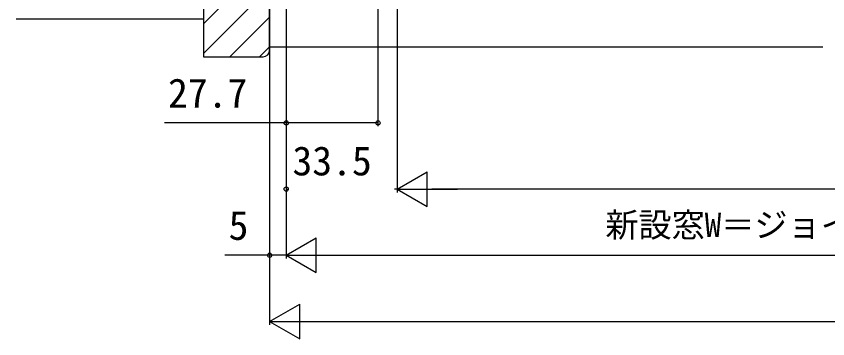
# Model space of a CAD drawing. Units: millimetres, scale not verified. Extents: x -525 to 525, y -783 to 778.
# Drawn here: x -361.5 to -116.5, y -640 to -542.6 of the extents above; entities that cross this region are included whole.
import ezdxf
from ezdxf.enums import TextEntityAlignment as Align

# ---------------------------------------------------------------- set-up
doc = ezdxf.new("R2010")
doc.units = ezdxf.units.MM
doc.header["$LTSCALE"] = 4
doc.layers.add('0-6_YKK_D', color=6, linetype='Continuous')
doc.layers.add('0-8_YSS_K', color=3, linetype='Continuous')
doc.styles.add('ＭＳ ゴシック', font='')
doc.styles.get('ＭＳ ゴシック').set_extended_font_data('MS Gothic')

msp = doc.modelspace()

# ---------------------------------------------------------------- linework, layer by layer
at = {"layer": '0-6_YKK_D'}
for p, q in [((-252.3, -480.23), (-252.3, -575.8)), ((-280, -498.499), (-280, -615.8)), ((-280, -498.499), (-280, -615.8)), ((-280, -498.499), (-280, -595.8)), ((-280, -498.499), (-280, -575.8)), ((-246.5, -522.801), (-246.5, -595.8)), ((-246.5, -522.801), (-246.5, -595.8)), ((-285, -539.759), (-285, -635.8)), ((-285, -539.759), (-285, -615.8)), ((-246.5, -594.8), (-237.407, -589.55)), ((-237.407, -600.05), (-237.407, -589.55)), ((-280, -594.8), (-279.227, -594.8)), ((-246.5, -594.8), (-247.273, -594.8)), ((-246.5, -594.8), (-237.407, -600.05)), ((-246.5, -594.8), (-228.313, -594.8)), ((236, -594.8), (-236, -594.8)), ((-280, -614.8), (-270.907, -609.55)), ((-270.907, -620.05), (-270.907, -609.55)), ((-280, -614.8), (-270.907, -620.05)), ((-280, -614.8), (-261.813, -614.8)), ((-269.5, -614.8), (269.5, -614.8)), ((-285, -634.8), (-275.907, -629.55)), ((-275.907, -640.05), (-275.907, -629.55)), ((-285, -634.8), (-275.907, -640.05)), ((-285, -634.8), (-266.813, -634.8)), ((-274.5, -634.8), (274.5, -634.8))]:
    msp.add_line(p, q, dxfattribs=at)
for points in [[(-252.3, -574.8), (-280, -574.8), (-316.785, -574.8)], [(-280, -614.8), (-285, -614.8), (-298.504, -614.8)]]:
    msp.add_lwpolyline(points, dxfattribs=at)
for centre in [(-280, -574.8), (-252.3, -574.8), (-280, -594.8), (-285, -614.8)]:
    msp.add_circle(centre, 0.637, dxfattribs=at)
at = {"layer": '0-8_YSS_K'}
for p, q in [((-305, -544.843), (-285, -524.843)), ((-305, -553.823), (-285, -533.823)), ((-361.5, -543.3), (-305, -543.3)), ((-296.996, -554.8), (-285, -542.804)), ((-288.016, -554.8), (-285, -551.784)), ((-285, -551.8), (-118, -551.8))]:
    msp.add_line(p, q, dxfattribs=at)
for points in [[(-305, -452.8), (-305, -554.8), (-287, -554.8)], [(-285, -552.8), (-285, -466.8), (-288, -466.8), (-288, -454.8), (-290, -452.8), (-305, -452.8)]]:
    msp.add_lwpolyline(points, dxfattribs=at)
msp.add_arc((-287, -552.8), 2, 270, 359.99998, dxfattribs=at)

# ---------------------------------------------------------------- texts
at = {"layer": '0-6_YKK_D', "style": 'ＭＳ ゴシック'}
for s, height, p in [('27.7', 8.798, (-315.672, -572.8)), ('33.5', 8.798, (-278.114, -593.3)), ('5', 8.798, (-297.391, -612.8)), ('新設窓W＝ジョイント枠出来幅JW＝既設窓枠開口幅KW－10', 7.331, (-183.636, -611.493))]:
    msp.add_text(s, height=height, dxfattribs=at).set_placement(p, align=Align.BOTTOM_LEFT)

doc.saveas('drawing.dxf')
